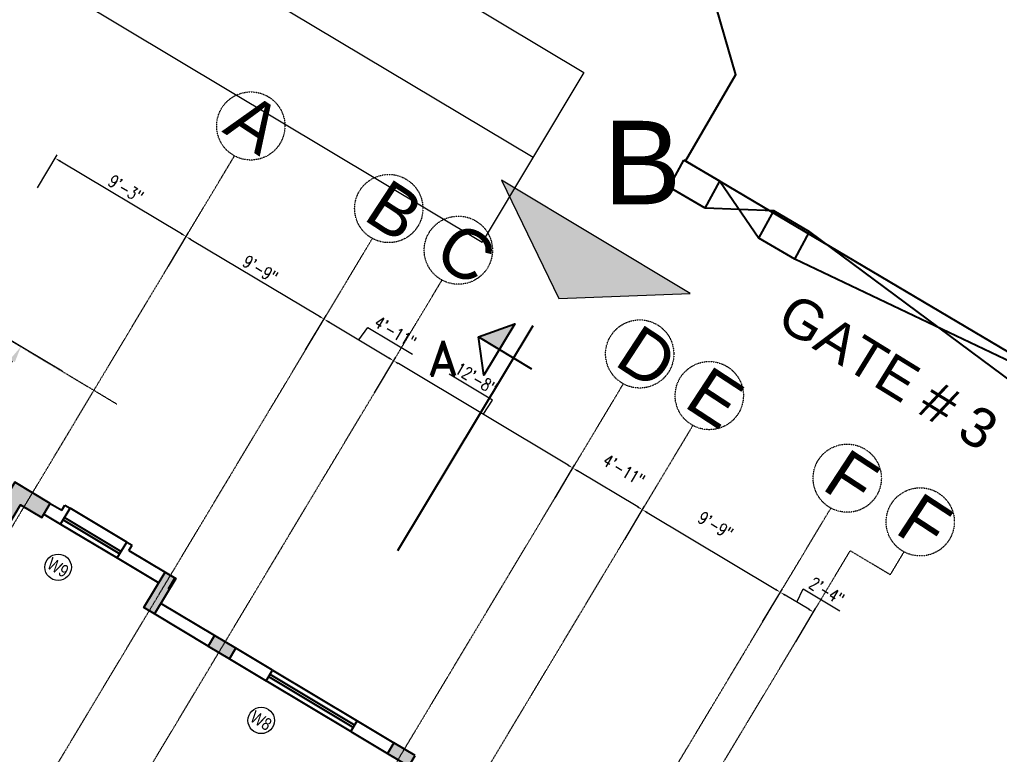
# Model space of a CAD drawing. Header units: inches. Extents: x -110725 to 51121, y 8404 to 44825.
# Drawn here: x 21882 to 22595, y 23989 to 24524 of the extents above; entities that cross this region are included whole.
import ezdxf

# ---------------------------------------------------------------- set-up
doc = ezdxf.new("R2010")
doc.units = ezdxf.units.IN
doc.header["$LTSCALE"] = 0.1
doc.header["$MEASUREMENT"] = 0
doc.linetypes.add('CENTER', pattern=[2, 1.25, -0.25, 0.25, -0.25])
doc.layers.get('0').update_dxf_attribs({"color": 1, "lineweight": 0})
doc.layers.get('Defpoints').update_dxf_attribs({"lineweight": 0})
for name, color, linetype in [('boundary', 6, 'Continuous'), ('building', 6, 'Continuous'), ('COL', 6, 'Continuous'), ('Column Hatch', 7, 'Continuous'), ('GF', 1, 'Continuous'), ('GFW', 5, 'Continuous')]:
    doc.layers.add(name, color=color, linetype=linetype)
for name, color, linetype, lineweight in [('dim', 252, 'Continuous', 0), ('GRID', 8, 'CENTER', 0), ('TEXT', 3, 'Continuous', 0)]:
    doc.layers.add(name, color=color, linetype=linetype, lineweight=lineweight)
doc.styles.add('as', font='arial.ttf')
doc.styles.add('ATIF', font='arial.ttf')
doc.styles.add('EHSAN', font='arial.ttf', dxfattribs={"height": 54})
doc.styles.add('ROMAND', font='romand.shx')
doc.styles.add('ROMANS', font='arial.ttf', dxfattribs={"width": 0.8, "height": 15})
doc.styles.get("Standard").update_dxf_attribs({"font": 'arial.ttf'})
doc.styles.add('WORKING', font='romans.shx', dxfattribs={"width": 0.75})
doc.dimstyles.new('1-8', dxfattribs={"dimtxt": 6, "dimasz": 6, "dimexe": 3, "dimexo": 1, "dimgap": 2, "dimtad": 1, "dimdec": 1, "dimzin": 3, "dimdsep": 46, "dimlunit": 4, "dimtxsty": 'WORKING', "dimcen": 2, "dimdle": 3, "dimadec": 0, "dimazin": 0, "dimtfac": 0.75, "dimtdec": 1, "dimtofl": 0, "dimtmove": 1, "dimatfit": 0, "dimfxl": 4, "dimtolj": 1, "dimtzin": 0, "dimlwd": -1, "dimlwe": -1, "dimarcsym": 1})
doc.dimstyles.new('DIM1', dxfattribs={"dimtxt": 54, "dimasz": 6, "dimexe": 6, "dimexo": 3, "dimgap": 1, "dimtad": 0, "dimzin": 0, "dimdsep": 46, "dimlunit": 4, "dimtxsty": 'EHSAN', "dimblk": 'ARCHTICK', "dimcen": 3, "dimdle": 6, "dimclrd": 4, "dimclre": 4, "dimclrt": 6, "dimadec": 0, "dimazin": 0, "dimtfac": 1, "dimtofl": 0, "dimtmove": 1, "dimatfit": 3, "dimldrblk": 'ARCHTICK', "dimfxl": 4, "dimtolj": 1, "dimtzin": 3, "dimlwd": -1, "dimlwe": -1, "dimarcsym": 0})

# ---------------------------------------------------------------- blocks, each defined once
blk = doc.blocks.new('_ArchTick')
at = {"color": 0, "linetype": 'ByBlock', "const_width": 0.15}
blk.add_lwpolyline([(-0.5, -0.5), (0.5, 0.5)], dxfattribs=at)
blk = doc.blocks.new('*D2188')
at = {"layer": 'Defpoints', "color": 0, "transparency": 16777216}
for p in [(22502.48, 24844.24), (22366.67, 24608.79, 1175.74), (25455.72, 22826.98, 1175.74)]:
    blk.add_point(p, dxfattribs=at)
at = {"layer": 'dim', "color": 4, "transparency": 16777216}
for p, q in [((22481.69, 24856.23), (23947.22, 24010.89)), ((22368.17, 24611.39), (22505.48, 24849.44)), ((25612.32, 23050.44), (24146.78, 23895.78)), ((25457.21, 22829.58), (25594.52, 23067.63))]:
    blk.add_line(p, q, dxfattribs=at)
at = {"layer": 'dim', "color": 4, "transparency": 16777216, "xscale": 24, "yscale": 24, "zscale": 24}
for p, rotation in [((22502.48, 24844.24), 150.0229745556265), ((25591.53, 23062.43), 330.0229745556264)]:
    blk.add_blockref('_ArchTick', p, dxfattribs=dict(at, rotation=rotation))
at = {"layer": 'dim', "color": 6, "transparency": 16777216, "insert": (24047, 23953.34), "char_height": 54, "attachment_point": 5, "rotation": 330.02297, "style": 'EHSAN'}
blk.add_mtext('\\A1;297\'-2"', dxfattribs=at)
blk = doc.blocks.new('*D3205')
at = {"layer": 'Defpoints', "color": 0, "transparency": 16777216}
for p in [(22089.68, 24282.45), (22154.21, 24275.36), (22139.72, 24251.16)]:
    blk.add_point(p, dxfattribs=at)
at = {"layer": 'dim', "color": 0, "transparency": 16777216}
for p, q in [((22090.19, 24283.3), (22105.13, 24308.25)), ((22107.02, 24303.62), (22150.78, 24277.41)), ((22128.9, 24290.52), (22135.44, 24299.63)), ((22135.44, 24299.63), (22167.82, 24280.23)), ((22140.23, 24252.02), (22155.76, 24277.93))]:
    blk.add_line(p, q, dxfattribs=at)
for points in [[(22107.37, 24304.2), (22106.68, 24303.05), (22103.59, 24305.68)], [(22151.13, 24277.99), (22150.44, 24276.84), (22154.21, 24275.36)]]:
    blk.add_solid(points, dxfattribs=at)
at = {"layer": 'dim', "color": 0, "transparency": 16777216, "insert": (22155.41, 24296.24), "char_height": 9, "attachment_point": 5, "rotation": 329.08061, "style": 'WORKING'}
blk.add_mtext('\\A1;4\'-11"', dxfattribs=at)
blk = doc.blocks.new('*D3206')
at = {"layer": 'Defpoints', "color": 0, "transparency": 16777216}
for p in [(21989.8, 24343.34), (22103.59, 24305.68), (22090.15, 24283.24)]:
    blk.add_point(p, dxfattribs=at)
at = {"layer": 'dim', "color": 0, "transparency": 16777216}
for p, q in [((21990.32, 24344.2), (22004.79, 24368.36)), ((22006.68, 24363.73), (22100.16, 24307.73)), ((22090.66, 24284.09), (22105.13, 24308.25))]:
    blk.add_line(p, q, dxfattribs=at)
for points in [[(22007.02, 24364.3), (22006.33, 24363.15), (22003.25, 24365.78)], [(22100.5, 24308.31), (22099.82, 24307.16), (22103.59, 24305.68)]]:
    blk.add_solid(points, dxfattribs=at)
at = {"layer": 'dim', "color": 0, "transparency": 16777216, "insert": (22057.2, 24342.04), "char_height": 9, "attachment_point": 5, "rotation": 329.08061, "style": 'WORKING'}
blk.add_mtext('\\A1;9\'-9"', dxfattribs=at)
blk = doc.blocks.new('*D3181')
at = {"layer": 'Defpoints', "color": 0, "transparency": 16777216}
for p in [(22154.22, 24275.36), (22139.72, 24251.16), (22271.6, 24175.56)]:
    blk.add_point(p, dxfattribs=at)
at = {"layer": 'dim', "color": 0, "transparency": 16777216}
for p, q in [((22140.24, 24252.02), (22155.76, 24277.93)), ((22281.17, 24199.32), (22157.65, 24273.3)), ((22226.2, 24246.79), (22194.65, 24265.69)), ((22219.41, 24236.31), (22226.2, 24246.79)), ((22272.11, 24176.42), (22286.14, 24199.84))]:
    blk.add_line(p, q, dxfattribs=at)
for points in [[(22157.99, 24273.88), (22157.31, 24272.73), (22154.22, 24275.36)], [(22281.51, 24199.89), (22280.83, 24198.75), (22284.6, 24197.27)]]:
    blk.add_solid(points, dxfattribs=at)
at = {"layer": 'dim', "color": 0, "transparency": 16777216, "insert": (22214.2, 24262.55), "char_height": 9, "attachment_point": 5, "rotation": 329.08182, "style": 'WORKING'}
blk.add_mtext('\\A1;12\'-8"', dxfattribs=at)
blk = doc.blocks.new('*D3182')
at = {"layer": 'Defpoints', "color": 0, "transparency": 16777216}
for p in [(22284.6, 24197.27), (22271.16, 24174.82), (22321.78, 24144.51)]:
    blk.add_point(p, dxfattribs=at)
at = {"layer": 'dim', "color": 0, "transparency": 16777216}
for p, q in [((22271.67, 24175.68), (22286.14, 24199.84)), ((22331.79, 24169.01), (22288.03, 24195.21)), ((22322.29, 24145.37), (22336.76, 24169.53))]:
    blk.add_line(p, q, dxfattribs=at)
for points in [[(22288.38, 24195.78), (22287.69, 24194.64), (22284.6, 24197.27)], [(22332.13, 24169.58), (22331.44, 24168.44), (22335.22, 24166.95)]]:
    blk.add_solid(points, dxfattribs=at)
at = {"layer": 'dim', "color": 0, "transparency": 16777216, "insert": (22321.65, 24195.69), "char_height": 9, "attachment_point": 5, "rotation": 329.08182, "style": 'WORKING'}
blk.add_mtext('\\A1;4\'-11"', dxfattribs=at)
blk = doc.blocks.new('*D3183')
at = {"layer": 'Defpoints', "color": 0, "transparency": 16777216}
for p in [(22321.78, 24144.51), (22435.57, 24106.85), (22422.13, 24084.4)]:
    blk.add_point(p, dxfattribs=at)
at = {"layer": 'dim', "color": 0, "transparency": 16777216}
for p, q in [((22322.29, 24145.37), (22336.76, 24169.52)), ((22338.65, 24164.9), (22432.14, 24108.9)), ((22422.64, 24085.26), (22437.11, 24109.42))]:
    blk.add_line(p, q, dxfattribs=at)
for points in [[(22339, 24165.47), (22338.31, 24164.32), (22335.22, 24166.95)], [(22432.48, 24109.47), (22431.8, 24108.33), (22435.57, 24106.85)]]:
    blk.add_solid(points, dxfattribs=at)
at = {"layer": 'dim', "color": 0, "transparency": 16777216, "insert": (22388.4, 24155.48), "char_height": 9, "attachment_point": 5, "rotation": 329.08069, "style": 'WORKING'}
blk.add_mtext('\\A1;9\'-9"', dxfattribs=at)
blk = doc.blocks.new('*D3184')
at = {"layer": 'Defpoints', "color": 0, "transparency": 16777216}
for p in [(21908.02, 24422.82), (21894.57, 24400.38), (21989.8, 24343.34)]:
    blk.add_point(p, dxfattribs=at)
at = {"layer": 'dim', "color": 0, "transparency": 16777216}
for p, q in [((21895.09, 24401.23), (21909.56, 24425.39)), ((21999.81, 24367.84), (21911.45, 24420.76)), ((21990.32, 24344.2), (22004.79, 24368.36))]:
    blk.add_line(p, q, dxfattribs=at)
for points in [[(21911.79, 24421.34), (21911.11, 24420.19), (21908.02, 24422.82)], [(22000.16, 24368.41), (21999.47, 24367.27), (22003.25, 24365.78)]]:
    blk.add_solid(points, dxfattribs=at)
at = {"layer": 'dim', "color": 0, "transparency": 16777216, "insert": (21959.41, 24400.61), "char_height": 9, "attachment_point": 5, "rotation": 329.08061, "style": 'WORKING'}
blk.add_mtext('\\A1;9\'-3"', dxfattribs=at)
blk = doc.blocks.new('*D3185')
at = {"layer": 'Defpoints', "color": 0, "transparency": 16777216}
for p in [(21883.09, 24285.7), (21923.35, 24261.59), (21870.94, 24174.08)]:
    blk.add_point(p, dxfattribs=at)
at = {"layer": 'dim', "color": 0, "transparency": 16777216}
for p, q in [((21913.05, 24267.75), (21872.79, 24291.87)), ((21836.84, 24208.49), (21876.92, 24275.41)), ((21860.64, 24180.24), (21820.38, 24204.36))]:
    blk.add_line(p, q, dxfattribs=at)
for points in [[(21875.2, 24276.44), (21878.64, 24274.38), (21883.09, 24285.7)], [(21835.12, 24209.52), (21838.56, 24207.46), (21830.67, 24198.19)]]:
    blk.add_solid(points, dxfattribs=at)
at = {"layer": 'dim', "color": 0, "transparency": 16777216, "insert": (21849.04, 24246.65), "char_height": 12, "attachment_point": 5, "rotation": 59.08061, "style": 'WORKING'}
blk.add_mtext('\\A1;8\'-6"', dxfattribs=at)
blk = doc.blocks.new('*D3190')
at = {"layer": 'Defpoints', "color": 0, "transparency": 16777216}
for p in [(21860.34, 24299.33), (21900.6, 24275.21), (21499.82, 23606.06)]:
    blk.add_point(p, dxfattribs=at)
at = {"layer": 'dim', "color": 0, "transparency": 16777216}
for p, q in [((21890.31, 24281.38), (21850.04, 24305.49)), ((21465.72, 23640.47), (21854.17, 24289.03)), ((21489.52, 23612.23), (21449.26, 23636.34))]:
    blk.add_line(p, q, dxfattribs=at)
for points in [[(21852.46, 24290.06), (21855.89, 24288), (21860.34, 24299.33)], [(21464, 23641.5), (21467.44, 23639.44), (21459.55, 23630.18)]]:
    blk.add_solid(points, dxfattribs=at)
at = {"layer": 'dim', "color": 0, "transparency": 16777216, "insert": (21652.1, 23969.45), "char_height": 12, "attachment_point": 5, "rotation": 59.08061, "style": 'WORKING'}
blk.add_mtext('\\A1;65\'-0"', dxfattribs=at)
blk = doc.blocks.new('*D3192')
at = {"layer": 'Defpoints', "color": 0, "transparency": 16777216}
for p in [(22435.57, 24106.84), (22422.13, 24084.4), (22446.18, 24070)]:
    blk.add_point(p, dxfattribs=at)
at = {"layer": 'dim', "color": 0, "transparency": 16777216}
for p, q in [((22422.65, 24085.26), (22437.12, 24109.42)), ((22447.6, 24099.64), (22452.04, 24109.43)), ((22452.04, 24109.43), (22478.91, 24093.34)), ((22456.19, 24094.5), (22439.01, 24104.79)), ((22446.69, 24070.86), (22461.16, 24095.02))]:
    blk.add_line(p, q, dxfattribs=at)
for points in [[(22439.35, 24105.36), (22438.66, 24104.22), (22435.57, 24106.84)], [(22456.53, 24095.07), (22455.85, 24093.93), (22459.62, 24092.44)]]:
    blk.add_solid(points, dxfattribs=at)
at = {"layer": 'dim', "color": 0, "transparency": 16777216, "insert": (22469.26, 24107.7), "char_height": 9, "attachment_point": 5, "rotation": 329.08165, "style": 'WORKING'}
blk.add_mtext('\\A1;2\'-4"', dxfattribs=at)

msp = doc.modelspace()

# ---------------------------------------------------------------- hatches: boundary and pattern name
at = {"layer": 'Column Hatch'}
h = msp.add_hatch(color=256, dxfattribs=at)
h.dxf.hatch_style = 1
h.paths.add_polyline_path([(21863.22782, 24161.20786), (21873.52309, 24155.04161), (21882.77493, 24170.48919), (21898.21717, 24161.24055), (21904.38779, 24171.53172), (21878.64587, 24186.94977)])
h = msp.add_hatch(color=256, dxfattribs=at)
h.dxf.hatch_style = 1
h.paths.add_polyline_path([(21988.00428, 24121.45059), (21995.72525, 24116.82602), (21980.31003, 24091.08945), (21972.58906, 24095.71402)])
h = msp.add_hatch(color=256, dxfattribs=at)
h.dxf.hatch_style = 1
h.paths.add_polyline_path([(22039.4131, 24066.17793), (22023.96588, 24075.43001), (22019.34139, 24067.70899), (22034.78861, 24058.45691)])
h = msp.add_hatch(color=256, dxfattribs=at)
h.dxf.hatch_style = 1
h.paths.add_polyline_path([(22169.80429, 23988.08045), (22154.35707, 23997.33253), (22149.73258, 23989.61151), (22165.17981, 23980.35943)])
at = {"layer": 'GF'}
msp.add_hatch(color=252, dxfattribs=at).paths.add_polyline_path([(22231.11679, 24283.57405), (22215.90365, 24292.71502), (22242.31689, 24302.21415)])
at = {"layer": 'TEXT'}
msp.add_hatch(color=256, dxfattribs=at).paths.add_polyline_path([(22232.69564, 24406.92111), (22274.28554, 24320.67782), (22369.95912, 24324.44489)])

# ---------------------------------------------------------------- linework, layer by layer
at = {"color": 9}
for p, q in [((19255.11083, 26305.16784, -0.01849), (22292.64813, 24485.25311, 1.07221)), ((19218.10752, 26243.40728, -0.01849), (22255.64481, 24423.49255, 1.07221)), ((19181.1042, 26181.64671, -0.01849), (22218.64149, 24361.73198, 1.07221)), ((22292.63625, 24485.23328, 1.07221), (22218.64149, 24361.73198, 1.07221))]:
    msp.add_line(p, q, dxfattribs=at)
at = {"layer": 'boundary', "linetype": 'CENTER', "elevation": -21.56329}
msp.add_lwpolyline([(22366.66668, 24608.79412), (22402.86233, 24483.42297), (22366.56213, 24420.82334), (22391.61028, 24406.08374)], dxfattribs=at)
at = {"layer": 'building', "linetype": 'Continuous'}
for points, elevation in [([(15636.00563, 20787.09078), (17800.80866, 24214.83069), (17988.07086, 24266.09692), (18109.15044, 24450.76329), (18072.3954, 24650.22286), (19090.25384, 26306.46684), (19398.53341, 26390.86365), (22366.66668, 24608.79412), (22402.86233, 24483.42297), (22366.56213, 24420.82334), (22681.05977, 24234.54273), (22911.35184, 24283.46768), (25455.71569, 22826.982)], 1.07221), ([(22354.58693, 24401.67272), (22365.42872, 24421.3883)], 9.0542), ([(22380.76848, 24386.36817), (22391.61028, 24406.08374), (22365.42872, 24421.3883)], 6.79065), ([(22391.61028, 24406.08374), (22419.8237, 24364.70917)], 4.5271), ([(22380.76848, 24386.36817), (22354.58693, 24401.67272)], 9.0542), ([(22430.66549, 24384.42475), (22380.76848, 24386.36817)], 5.71844), ([(22419.8237, 24364.70917), (22430.66549, 24384.42475)], 7.98199), ([(22446.00525, 24349.40462), (22456.84705, 24369.12019), (22430.66549, 24384.42475)], 5.71844), ([(22456.84705, 24369.12019), (22644.03642, 24230.13172)], 5.71844), ([(22446.00525, 24349.40462), (22419.8237, 24364.70917)], 7.98199), ([(22654.87821, 24249.84729), (22446.00525, 24349.40462)], 3.33576)]:
    msp.add_lwpolyline(points, dxfattribs=dict(at, elevation=elevation))
at = {"layer": 'COL', "linetype": 'Continuous'}
msp.add_lwpolyline([(21863.22782, 24161.20786), (21873.52309, 24155.04161), (21882.77493, 24170.48919), (21898.21717, 24161.24055), (21904.38779, 24171.53172), (21878.64587, 24186.94977), (21863.22782, 24161.20786)], dxfattribs=at)
at = {"layer": 'COL'}
msp.add_lwpolyline([(21988.00428, 24121.45059), (21995.72525, 24116.82602), (21980.31003, 24091.08945), (21972.58906, 24095.71402)], close=True, dxfattribs=at)
at = {"layer": 'COL', "linetype": 'Continuous'}
for points in [[(22039.4131, 24066.17793), (22023.96588, 24075.43001), (22019.34139, 24067.70899), (22034.78861, 24058.45691)], [(22169.80429, 23988.08045), (22154.35707, 23997.33253), (22149.73258, 23989.61151), (22165.17981, 23980.35943)]]:
    msp.add_lwpolyline(points, close=True, dxfattribs=at)
at = {"layer": 'GF'}
for p, q in [((22255.3802, 24300.70737), (22157.07855, 24137.10595)), ((22215.90365, 24292.71502), (22254.47217, 24269.54071)), ((21904.38812, 24171.53228), (21912.73131, 24166.53514)), ((21912.73131, 24166.53514), (21915.04246, 24170.39631)), ((21915.04246, 24170.39631), (21918.90297, 24168.08406)), ((21899.76363, 24163.81126), (21911.96952, 24156.50057)), ((21911.96952, 24156.50057), (21918.90297, 24168.08406)), ((21953.14829, 24131.83665), (21960.08174, 24143.42014)), ((21960.08174, 24143.42014), (21963.94225, 24141.1079)), ((21961.6311, 24137.24673), (21963.94225, 24141.1079)), ((21961.6311, 24137.24673), (21988.00428, 24121.45059)), ((21953.14829, 24131.83665), (21983.3798, 24113.72957)), ((21990.47288, 24109.49554), (21995.09825, 24117.223)), ((22066.00093, 24050.25322), (22039.4131, 24066.17793)), ((22034.78861, 24058.45691), (22061.37606, 24042.53138)), ((22061.37606, 24042.53138), (22066.00093, 24050.25322)), ((22123.1446, 24005.53615), (22127.76869, 24013.25668)), ((22127.76869, 24013.25668), (22154.35707, 23997.33253)), ((22123.1446, 24005.53615), (22149.73251, 23989.61139))]:
    msp.add_line(p, q, dxfattribs=at)
at = {"layer": 'GF', "linetype": 'Continuous'}
for p, q in [((22023.96858, 24075.43563), (21984.93453, 24098.81161)), ((22019.34459, 24067.71432), (21980.31053, 24091.0903))]:
    msp.add_line(p, q, dxfattribs=at)
at = {"layer": 'GF'}
msp.add_lwpolyline([(22215.90365, 24292.71502), (22242.31689, 24302.21415), (22219.91668, 24264.93394)], close=True, dxfattribs=at)
at = {"layer": 'GFW'}
for p, q in [((21960.08856, 24143.41606), (21918.91734, 24168.09257)), ((21911.97259, 24156.5057), (21953.14381, 24131.82918)), ((21913.77192, 24159.50776), (21954.94314, 24134.83125)), ((21914.80011, 24161.22323), (21955.97133, 24136.54671)), ((22066.00093, 24050.25322), (22127.76869, 24013.25668)), ((22123.1446, 24005.53615), (22061.37606, 24042.53138)), ((22063.1749, 24045.53479), (22124.94266, 24008.53825)), ((22064.20255, 24047.25058), (22125.97031, 24010.25405))]:
    msp.add_line(p, q, dxfattribs=at)
at = {"layer": 'GRID'}
for p, q in [((21624.83685, 23733.99307), (22038.42521, 24424.51831)), ((21725.18601, 23673.89267), (22138.77438, 24364.41792)), ((21786.59862, 23661.58869), (22189.39587, 24334.09713)), ((21833.7975, 24315.22378), (21952.93451, 24243.86697)), ((21916.98518, 23583.49398), (22321.31984, 24258.56928)), ((21956.81009, 23535.16214), (22371.93564, 24228.25386)), ((22057.16268, 23475.0526), (22472.28758, 24168.14322)), ((22125.20412, 23534.10358), (22486.3434, 24137.06012)), ((22515.39122, 24119.662), (22486.3434, 24137.06012)), ((22525.38196, 24136.34248), (22515.39122, 24119.662))]:
    msp.add_line(p, q, dxfattribs=at)
for centre in [(22050.29367, 24446.30646), (22150.6644, 24386.1943), (22201.28641, 24355.87437), (22333.20987, 24280.34567), (22383.82566, 24250.03024), (22484.1776, 24189.91961), (22537.27198, 24158.11886)]:
    msp.add_circle(centre, 24.81095, dxfattribs=at)
at = {"layer": 'TEXT'}
msp.add_lwpolyline([(22369.95912, 24324.44489), (22232.69564, 24406.92111), (22274.28554, 24320.67782)], close=True, dxfattribs=at)
at = {"layer": 'TEXT', "linetype": 'Continuous'}
for centre in [(21910.14446, 24125.06502), (22057.85818, 24013.57535)]:
    msp.add_circle(centre, 9.61771, dxfattribs=at)

# ---------------------------------------------------------------- texts
at = {"layer": 'TEXT'}
for s, height, style, p in [('B', 60.75, 'as', (22306.80879, 24389.30566)), ('A', 25.2, 'ROMAND', (22179.35581, 24264.63193))]:
    msp.add_text(s, height=height, dxfattribs=dict(at, style=style)).set_placement(p)
at = {"layer": 'TEXT', "color": 7, "linetype": 'Continuous', "lineweight": 25}
msp.add_text('GATE # 3 ', height=28.787522, rotation=328.3723565, dxfattribs=at).set_placement((22431.33876, 24301.34374))
at = {"layer": 'TEXT', "linetype": 'Continuous', "style": 'ROMANS', "width": 0.8}
for s, p in [('W9', (21901.29508, 24124.98532)), ('W8', (22049.00879, 24013.49565))]:
    msp.add_text(s, height=9, rotation=329, dxfattribs=at).set_placement(p)
at = {"layer": 'TEXT', "char_height": 36, "attachment_point": 1, "rotation": 326.79599905, "style": 'ATIF'}
for s, insert in [('A', (22048.50763, 24472.39957)), ('B', (22150.79117, 24408.943)), ('C', (22201.41318, 24378.62307)), ('D', (22333.33664, 24303.09437)), ('E', (22383.95243, 24272.77894)), ('F', (22484.30437, 24212.66831)), ('F', (22537.39875, 24180.86756))]:
    msp.add_mtext_dynamic_manual_height_columns(s, width=30.9854961, gutter_width=15, heights=[0], dxfattribs=dict(at, insert=insert))

# ---------------------------------------------------------------- dimensions: what is measured, and where the dimension line sits
at = {"layer": 'dim'}
for base, p1, p2, angle, dimstyle, override, picture, middle, dimtype in [((22502.47733, 24844.24306, -1174.66297), (25455.71569, 22826.982, 1.07221), (22366.66668, 24608.79412, 1.07221), 150.02297456, 'DIM1', {"dimtxt": 36, "dimasz": 24, "dimdle": 24}, '*D2188', (24047.00184, 23953.33699, -1174.66297), 161), ((22154.21495, 24275.35923), (22089.67806, 24282.44693), (22139.72074, 24251.15976), 149.08060506, '1-8', {"dimtxt": 9, "dimasz": 4}, '*D3205', (22137.1515, 24298.60367), 160), ((22154.21611, 24275.35853), (22271.6011, 24175.55909), (22139.72241, 24251.15876), 329.08181526, '1-8', {"dimtxt": 9, "dimasz": 4}, '*D3181', (22224.48823, 24247.82032), 160), ((22284.60269, 24197.26756), (22321.7767, 24144.50872), (22271.1606, 24174.82365), 149.08181526, '1-8', {"dimtxt": 9, "dimasz": 4}, '*D3182', (22317.87046, 24189.37388), 161), ((22435.57349, 24106.84563), (22321.77853, 24144.50762), (22422.13097, 24084.40198), 329.08068802, '1-8', {"dimtxt": 9, "dimasz": 4}, '*D3183', (22384.61491, 24149.16366), 161), ((22435.57476, 24106.84487), (22446.17779, 24069.99979), (22422.13261, 24084.40099), 149.0816492, '1-8', {"dimtxt": 9, "dimasz": 4}, '*D3192', (22453.75642, 24108.40344), 161)]:
    dim = msp.add_linear_dim(base=base, p1=p1, p2=p2, angle=angle, dimstyle=dimstyle, override=override, dxfattribs=at)
    dim.commit()
    dim.dimension.update_dxf_attribs({"geometry": picture, "text_midpoint": middle, "dimtype": dimtype})
for p1, p2, distance, override, picture, middle in [((21989.80276, 24343.33848), (21894.57426, 24400.37535), -26.1614, {"dimtxt": 9, "dimasz": 4}, '*D3184', (21959.4114, 24400.61218)), ((21989.80276, 24343.33848), (22090.15039, 24283.23552), 26.1614, {"dimtxt": 9, "dimasz": 4}, '*D3206', (22057.19946, 24342.04226)), ((21499.81637, 23606.06066), (21900.60239, 24275.21116), 46.93232, {"dimtxt": 12, "dimasz": 12, "dimexe": 12, "dimexo": 12, "dimtmove": 1, "dimfxl": 4}, '*D3190', (21652.10299, 23969.44911)), ((21870.93684, 24174.07882), (21923.34954, 24261.58681), 46.93232, {"dimtxt": 12, "dimasz": 12, "dimexe": 12, "dimexo": 12, "dimtmove": 1, "dimfxl": 4}, '*D3185', (21849.0368, 24246.64602))]:
    dim = msp.add_aligned_dim(p1=p1, p2=p2, distance=distance, dimstyle='1-8', override=override, dxfattribs=at)
    dim.commit()
    dim.dimension.update_dxf_attribs({"geometry": picture, "text_midpoint": middle})

doc.saveas('drawing.dxf')
